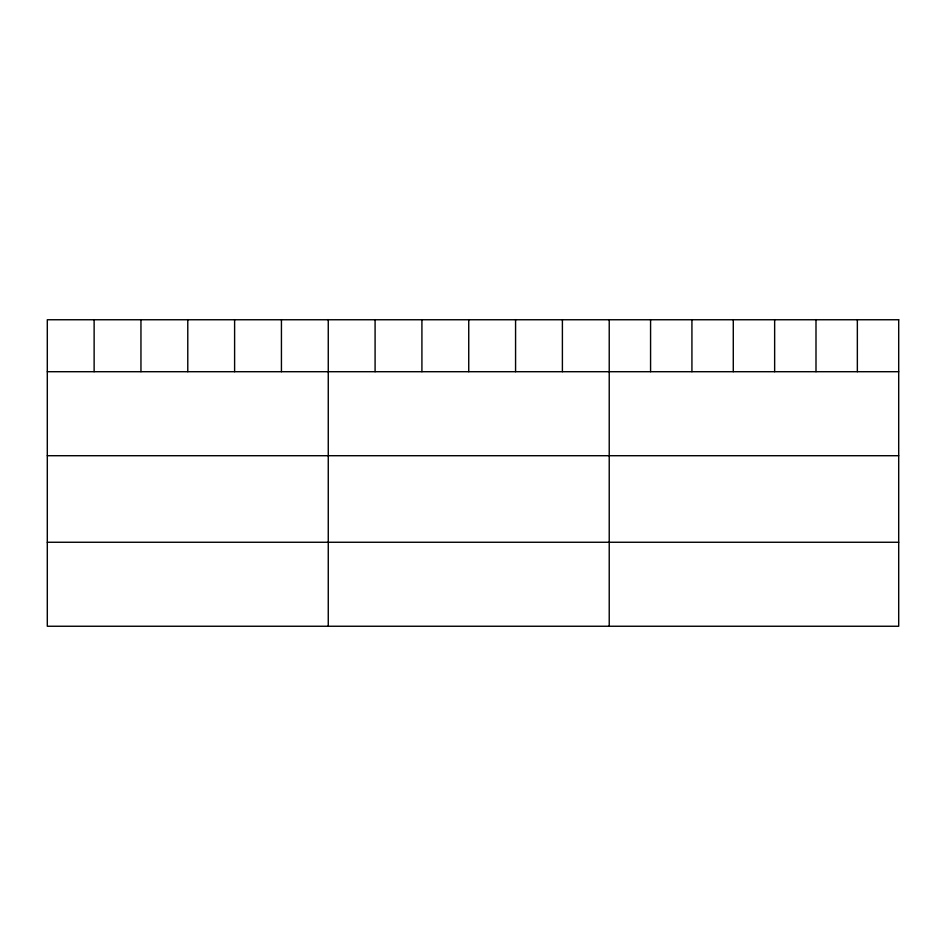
<?xml version="1.0" encoding="UTF-8"?>
<svg xmlns="http://www.w3.org/2000/svg" width="946" height="946" viewBox="0 0 946 946"><rect width="100%" height="100%" fill="white"/><g stroke="black" fill="none" stroke-linecap="round" stroke-linejoin="round"><path stroke-width="1.42" d="M47.3 371.707L898.7 371.707M47.3 455.712L898.7 455.712M47.3 542.259L898.7 542.259M857.348 319.748L857.348 371.707M815.996 319.748L815.996 371.707M774.644 319.748L774.644 371.707M733.28 319.748L733.28 371.707M691.928 319.748L691.928 371.707M650.576 319.748L650.576 371.707M609.224 319.748L609.224 626.252M562.397 319.748L562.397 371.707M515.57 319.748L515.57 371.707M468.743 319.748L468.743 371.707M421.916 319.748L421.916 371.707M375.089 319.748L375.089 371.707M328.262 319.748L328.262 626.252M281.435 319.748L281.435 371.707M234.608 319.748L234.608 371.707M187.781 319.748L187.781 371.707M140.954 319.748L140.954 371.707M94.127 319.748L94.127 371.707M898.7 319.748L47.3 319.748L47.3 626.252L898.7 626.252L898.7 319.748"/></g></svg>
